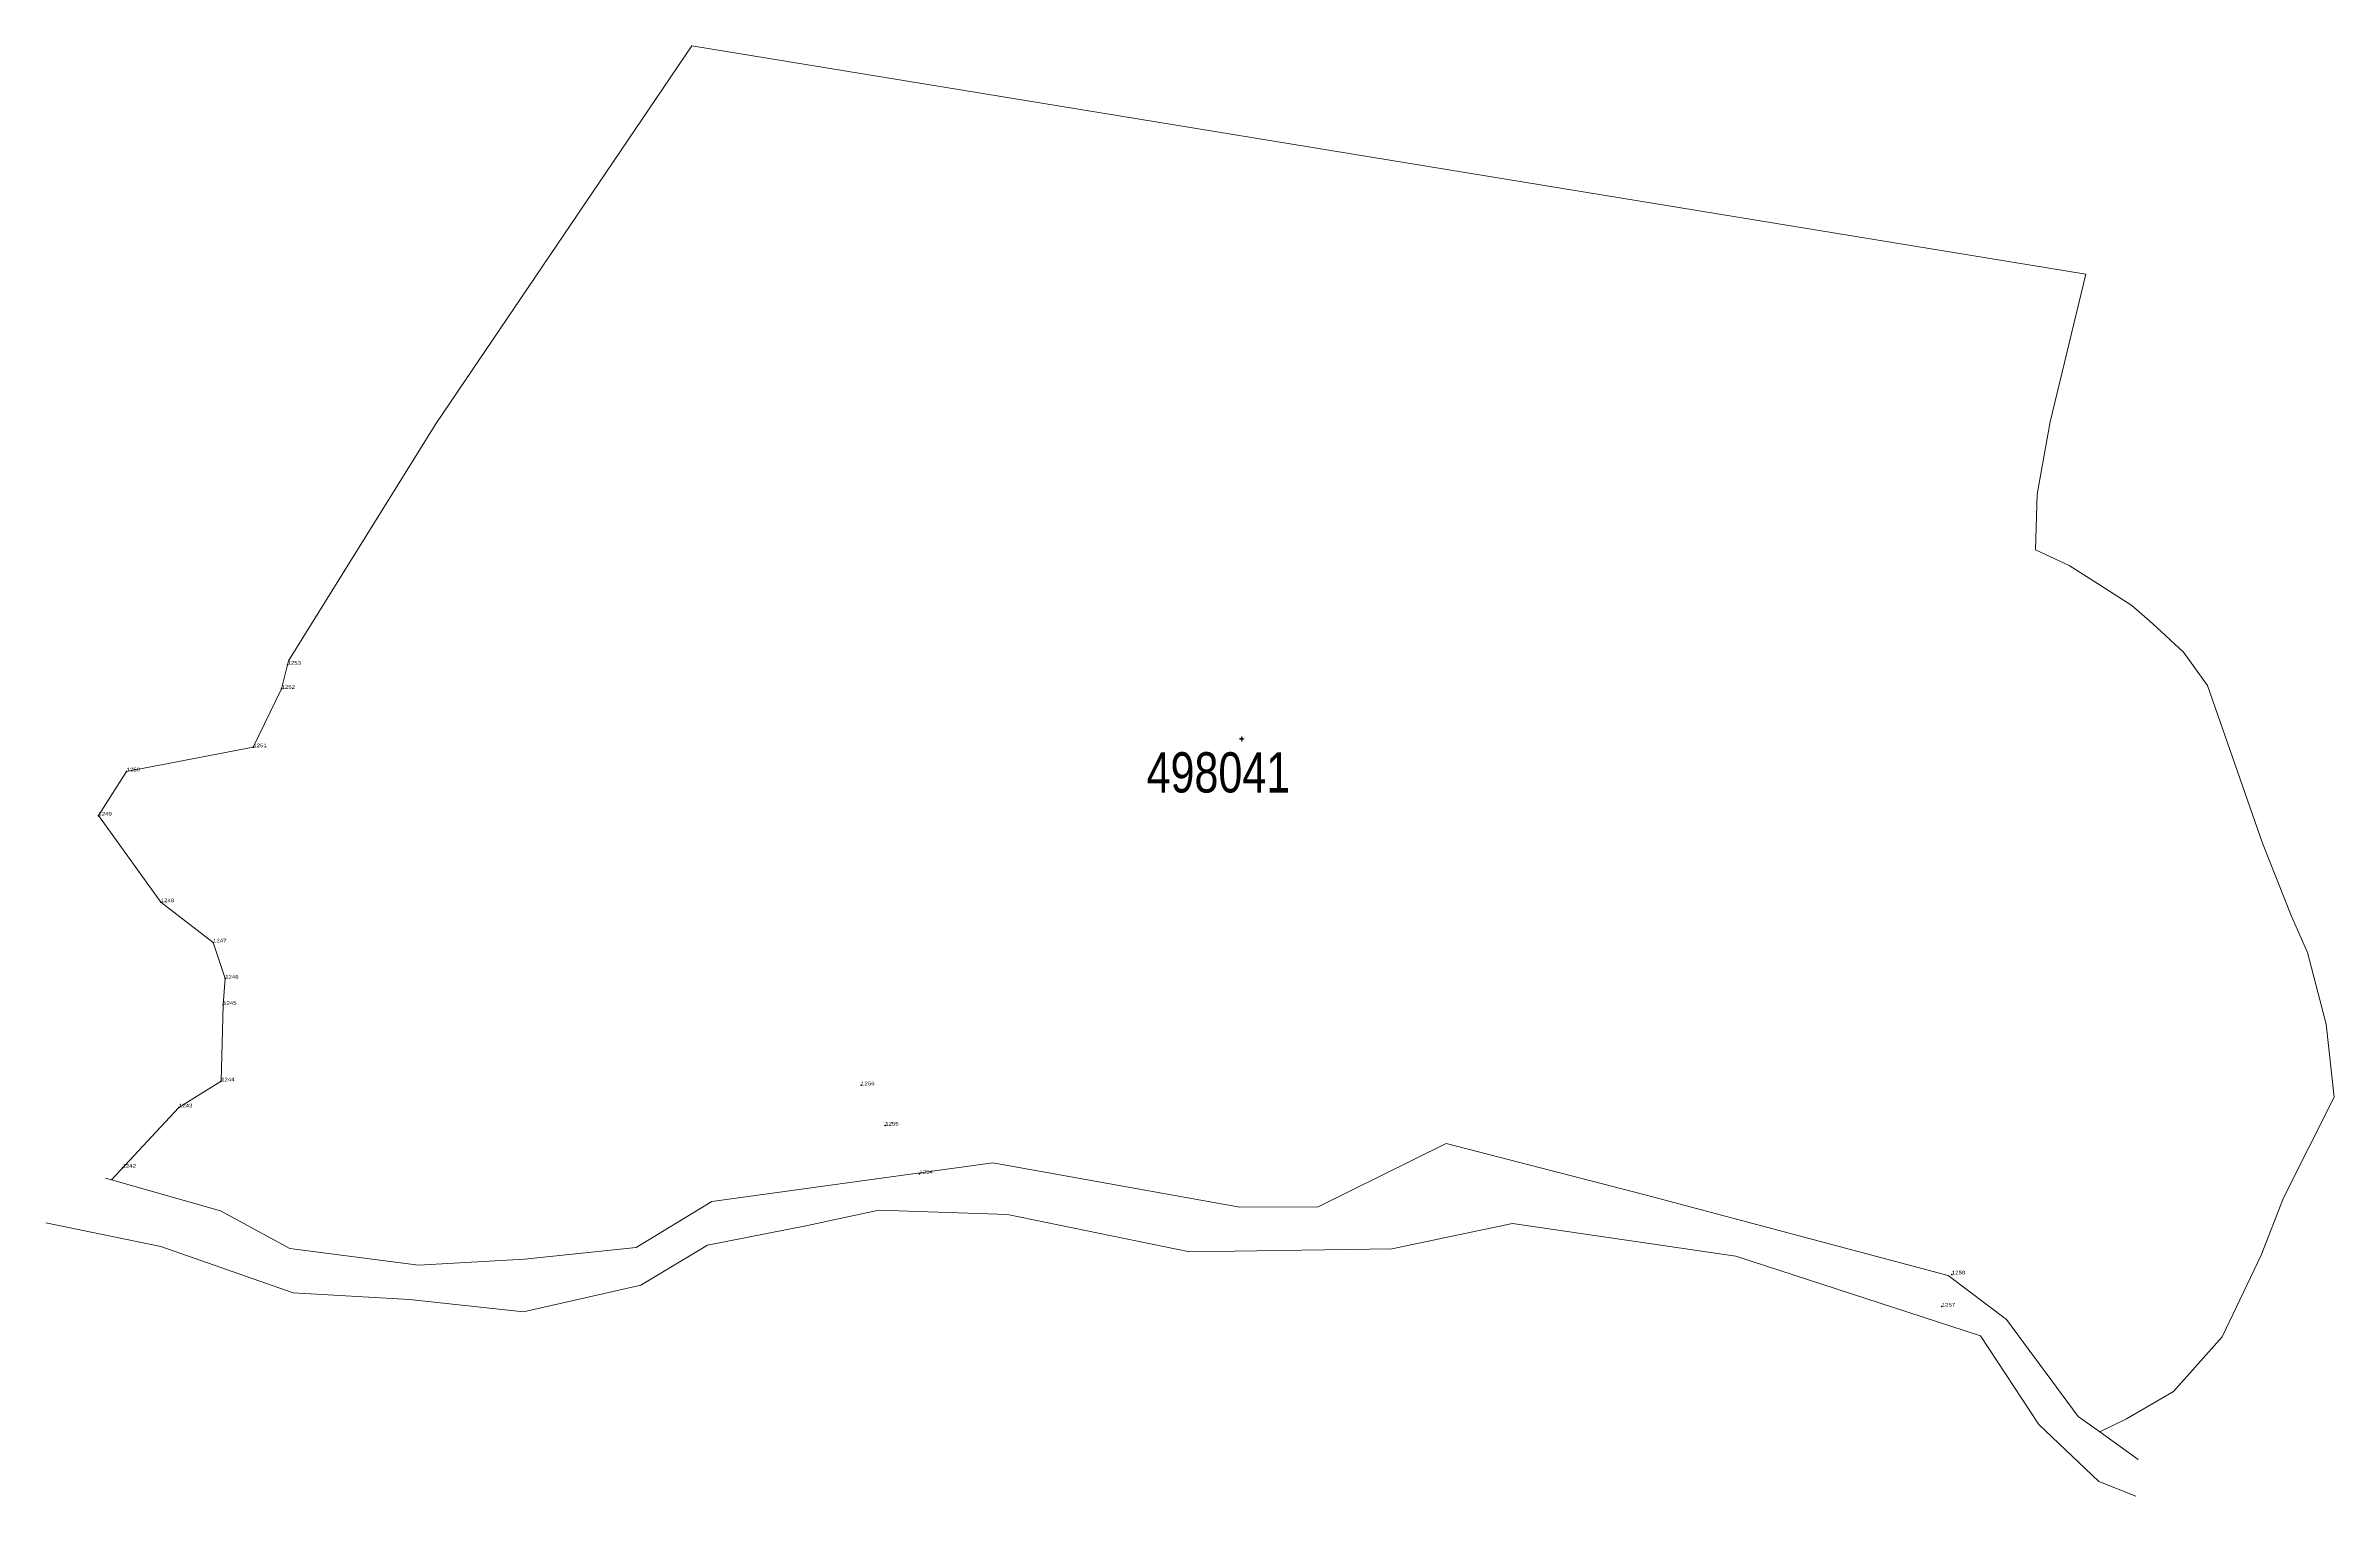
# Model space of a CAD drawing. Header units: metres. Extents: x 0 to 556047, y 0 to 1862493.
# Drawn here: x 554910 to 556047, y 1861772 to 1862493 of the extents above; entities that cross this region are included whole.
import ezdxf
from ezdxf.enums import TextEntityAlignment as Align

# ---------------------------------------------------------------- set-up
doc = ezdxf.new("R2010")
doc.units = ezdxf.units.M
doc.header["$LTSCALE"] = 0.72
doc.header["$PDMODE"] = 32
doc.header["$PDSIZE"] = 0.36
doc.layers.add('10', color=7, linetype='Continuous', lineweight=13)
doc.layers.add('11', color=7, linetype='Continuous', lineweight=13)

msp = doc.modelspace()

# ---------------------------------------------------------------- hatches: boundary and pattern name
at = {"layer": '11'}
msp.add_hatch(color=256, dxfattribs=at).paths.add_polyline_path([(555504.3, 1862148.15, 1), (555504, 1862148.15, 1)])

# ---------------------------------------------------------------- linework, layer by layer
at = {"layer": '10'}
for p, q in [((555103.77, 1862304.78), (555230.95, 1862492.59)), ((555230.95, 1862492.59), (555923.65, 1862379.1)), ((555103.77, 1862304.78), (555030.48, 1862186.91)), ((554942.47, 1861929.08), (554976, 1861965)), ((555380.54, 1861937.45), (555503.27, 1861915.49)), ((555930.5, 1861803.71), (555943.73, 1861810.2))]:
    msp.add_line(p, q, dxfattribs=at)
for points in [[(556047.03, 1861970.09), (556043.05, 1862006.38), (556033.69, 1862041.91), (556025.71, 1862060.31), (556011.46, 1862096.26), (555984.02, 1862174.61), (555972.07, 1862191.18), (555956.77, 1862205.56), (555946.39, 1862214.41), (555929.45, 1862225.34), (555915.25, 1862234.37), (555898.58, 1862242.02), (555899.34, 1862269.68), (555905.8, 1862305.69), (555923.65, 1862379.1)], [(554976, 1861965), (554997, 1861978), (554998, 1862016), (554999, 1862029), (554993, 1862047), (554967, 1862067), (554936, 1862110), (554950, 1862132), (555013, 1862144), (555027, 1862173), (555030.48, 1862186.91)], [(555943.73, 1861810.2), (555967.11, 1861823.87), (555991.4, 1861851.07), (556010.71, 1861891.55), (556021.74, 1861920.07), (556047.03, 1861970.09)], [(555503.27, 1861915.49), (555542.14, 1861915.59), (555605.72, 1861946.99), (555703.92, 1861921.7), (555855.15, 1861881.48)], [(554996.75, 1861913.59), (555031.1, 1861894.93), (555095.15, 1861886.58), (555147.74, 1861889.55), (555203.18, 1861895.38), (555240.85, 1861918.21), (555380.54, 1861937.45)], [(554939.53, 1861929.92), (554942.47, 1861929.08), (554996.75, 1861913.59)], [(554909.86, 1861907.68), (554967.07, 1861895.9), (555032.87, 1861872.78), (555090.62, 1861869.52), (555147.24, 1861863.42), (555205.52, 1861876.64), (555238.62, 1861896.61), (555288.33, 1861906.4), (555323.76, 1861913.88), (555387.8, 1861911.78), (555478.17, 1861893.27), (555578.79, 1861894.67), (555638.78, 1861907.33), (555749.74, 1861891.14), (555871.24, 1861851.44)], [(555855.15, 1861881.48), (555884.17, 1861859.68), (555919.74, 1861811.48)], [(555871.24, 1861851.44), (555900.32, 1861807.45), (555930.12, 1861779.12), (555948.44, 1861771.78)], [(555919.74, 1861811.48), (555930.5, 1861803.71), (555949.53, 1861789.97)]]:
    msp.add_lwpolyline(points, dxfattribs=at)
for p in [(555030, 1862185), (555027, 1862173), (555013, 1862144), (554950, 1862132), (554936, 1862110), (554967, 1862067), (554993, 1862047), (554999, 1862029), (554998, 1862016), (554997, 1861978), (555315, 1861976), (554976, 1861965), (555327, 1861956), (554948, 1861935), (555344, 1861932), (555857, 1861882), (555852, 1861866)]:
    msp.add_point(p, dxfattribs=at)
at = {"layer": '11'}
for p, q in [((555503.53, 1862148.15), (555502.9, 1862148.15)), ((555504.15, 1862149.4), (555504.15, 1862148.77)), ((555504.15, 1862147.53), (555504.15, 1862146.9)), ((555505.4, 1862148.15), (555504.77, 1862148.15))]:
    msp.add_line(p, q, dxfattribs=at)
msp.add_lwpolyline([(555504.15, 1862148.77), (555503.53, 1862148.15), (555504.15, 1862147.53), (555504.77, 1862148.15)], close=True, dxfattribs=at)
msp.add_circle((555504.15, 1862148.15), 0.15, dxfattribs=at)

# ---------------------------------------------------------------- texts
at = {"layer": '10', "width": 1.25}
for s, p in [('1253', (555030, 1862185)), ('1252', (555027, 1862173)), ('1251', (555013, 1862144)), ('1250', (554950, 1862132)), ('1249', (554936, 1862110)), ('1248', (554967, 1862067)), ('1247', (554993, 1862047)), ('1246', (554999, 1862029)), ('1245', (554998, 1862016)), ('1244', (554997, 1861978)), ('1256', (555315, 1861976)), ('1243', (554976, 1861965)), ('1255', (555327, 1861956)), ('1242', (554948, 1861935)), ('1254', (555344, 1861932)), ('1258', (555857, 1861882)), ('1257', (555852, 1861866))]:
    msp.add_text(s, height=1.8, dxfattribs=at).set_placement(p)
at = {"layer": '10', "width": 0.8}
msp.add_text('498041', height=20, dxfattribs=at).set_placement((555492.56, 1862121.5), align=Align.CENTER)

doc.saveas('drawing.dxf')
